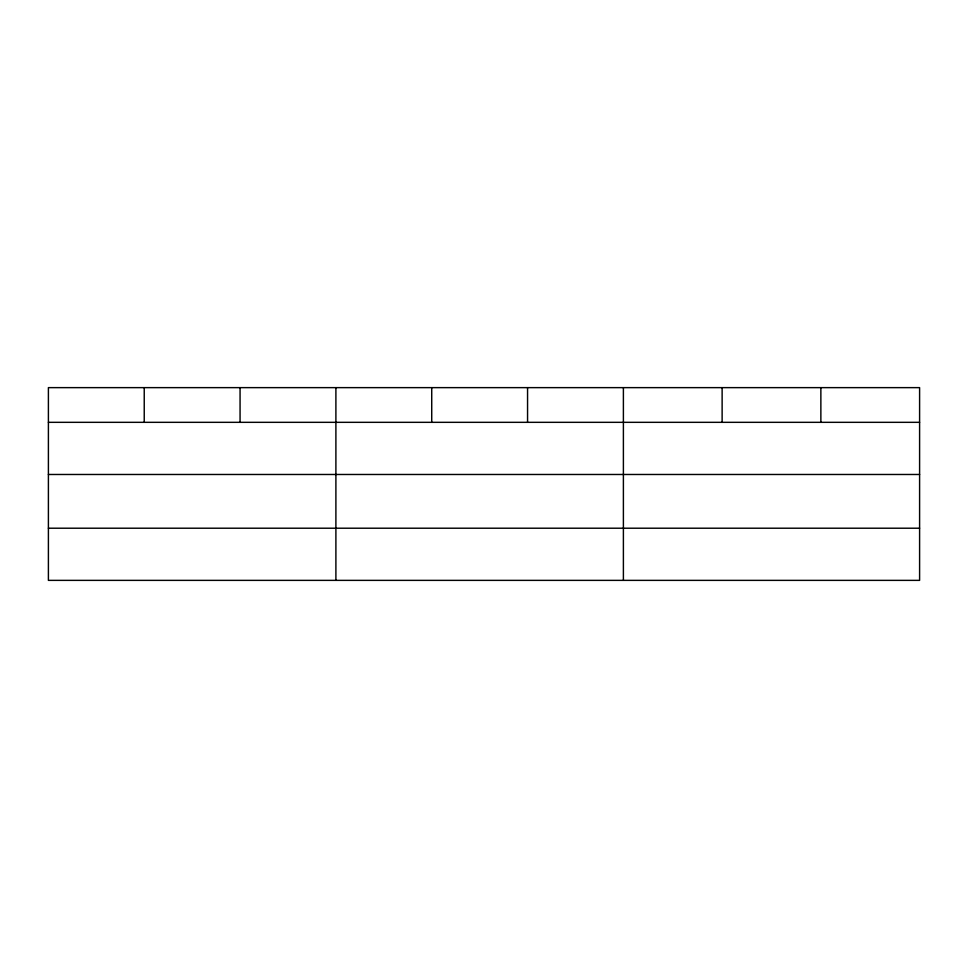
<?xml version="1.0" encoding="UTF-8"?>
<svg xmlns="http://www.w3.org/2000/svg" width="968" height="968" viewBox="0 0 968 968"><rect width="100%" height="100%" fill="white"/><g stroke="black" fill="none" stroke-linecap="round" stroke-linejoin="round"><path stroke-width="1.45" d="M919.6 474.477L919.6 387.636L48.4 387.636L48.4 580.364L919.6 580.364L919.6 474.477L48.4 474.477M48.4 422.326L919.6 422.326M48.4 528.213L919.6 528.213M820.864 387.636L820.864 422.326M722.128 387.636L722.128 422.326M623.392 387.636L623.392 580.364M527.56 387.636L527.56 422.326M431.728 387.636L431.728 422.326M335.896 387.636L335.896 580.364M240.064 387.636L240.064 422.326M144.232 387.636L144.232 422.326"/></g></svg>
